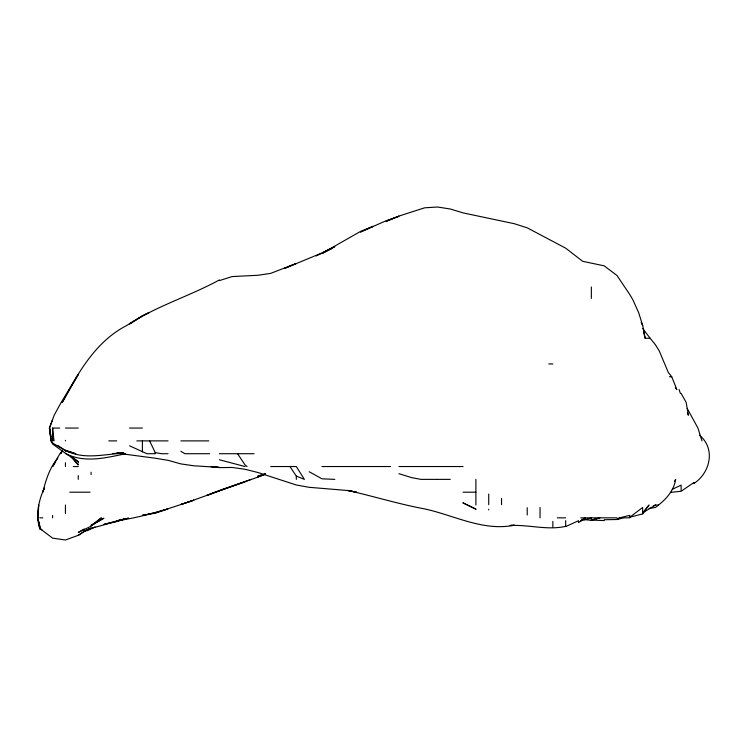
<?xml version="1.0" encoding="UTF-8"?>
<svg xmlns="http://www.w3.org/2000/svg" width="747" height="747" viewBox="0 0 747 747"><rect width="100%" height="100%" fill="white"/><g stroke="black" fill="none" stroke-linecap="round" stroke-linejoin="round"><path stroke-width="1.12" d="M125.608 453.718C106.317 457.771 84.495 463.336 66.044 453.718L52.607 444.007L51.085 440.889L49.433 428.059L54.157 415.239L61.189 402.409L78.258 374.462L62.262 402.409C78.164 372.706 95.579 341.454 126.822 325.449C155.619 306.326 189.131 296.419 219.357 279.957M49.433 428.059L52.607 419.655M44.577 487.922L42.766 492.198C45.912 480.209 49.517 467.762 57.827 458.21M44.288 488.249C38.442 500.92 35.539 515.365 39.778 528.811L41.748 529.744M62.253 450.749L60.656 453.718L62.449 451.207M674.429 481.339L675.652 479.369C673.738 491.713 665.007 500.285 655.474 507.446L649.059 508.446M55.633 461.963L52.607 466.539L59.872 453.718L62.655 450.366M642.644 513.88L642.644 507.446L629.824 517.251L642.644 513.88L649.012 505.028L642.644 512.881L655.474 505.028L658.509 505.028M78.258 535.338L85.391 530.678L91.087 528.092L85.391 530.678L78.258 535.338L65.437 539.997L52.607 538.139L39.778 528.465L38.872 522.097M616.994 519.52L619.646 517.848L629.824 515.318L629.824 517.792L623.717 517.848L616.994 519.52L604.164 519.725M84.271 529.016L78.258 532.415L91.087 526.205L101.34 517.848L91.087 525.748L103.917 518.203L91.087 525.141M322.919 253.037L334.805 246.631L321.976 252.972L284.56 268.425L296.316 263.43L270.666 273.383L257.836 275.279L232.186 276.567L219.357 280.62M581.502 519.865L585.489 517.848L578.514 522.62L578.514 520.724L565.684 526.598L565.684 520.64M322.947 252.729L331.724 248.48L322.947 252.813L360.456 231.458L373.276 226.276L360.456 232.028L386.106 220.757L398.935 216.228L386.106 221.364L398.935 216.079L424.595 207.825L437.415 207.003L450.245 208.983L463.065 212.886L514.384 223.726L527.205 227.826L565.684 248.181L582.679 261.31L604.164 265.839L616.994 275.484L629.824 294.617L632.877 299.79L638.648 312.62L642.644 325.449L641.206 322.489M616.994 519.118L619.646 517.848M95.037 526.878L87.334 530.678L83.925 530.902M672.244 489.322L681.133 485.12L681.133 490.377M316.056 255.922L321.976 253.205M251.011 479.369L206.527 495.578C225.725 487.315 245.996 482.076 265.325 474.149L257.836 476.866L265.325 474.121M85.401 530.678L91.087 528.409L128.493 518.129L116.737 520.818C161.38 514.459 202.549 495.924 245.016 481.964M653.336 505.756L655.474 505.028M168.047 508.912L155.227 513.226L142.397 515.309L155.227 512.722L166.983 509.23M124.833 518.857L116.737 521.537L103.917 524.375L124.534 518.866M265.325 473.803L257.836 476.138L265.325 473.981M583.855 519.538L591.344 520.332L599.897 517.848L591.344 520.052L604.164 520.575M580.652 520.818L591.344 518.007L591.344 520.332M565.684 526.355C547.243 530.529 528.708 524.459 510.108 525.533M670.386 492.413L681.133 491.265L693.954 482.478L693.954 483.486C710.406 472.674 715.803 448.405 699.397 435.193M112.75 453.504L123.741 453.065L116.737 453.112L155.227 458.21L168.047 460.329L180.877 463.906L193.706 465.773L219.357 467.417L210.971 466.539L219.357 467.613L232.186 467.463L245.016 469.275L257.836 472.487L296.316 484.999L309.146 487.305L347.626 490.508L356.59 492.198L347.626 490.406C373.36 496.213 398.618 504.066 424.595 508.903C454.288 515.299 483.038 531.537 514.384 525.216L510.883 525.206M123.741 453.252C104.216 453.999 83.701 460.283 65.437 450.217L75.811 453.718L65.437 450.936L70.778 451.954M643.494 331.705L645.184 338.27L650.133 338.27L655.474 344.806L659.321 351.099L668.304 372.445L671.73 376.749L676.866 389.579L675.307 387.87M548.765 363.929L552.855 363.929M669.396 376.749L671.73 376.749M51.113 436.612L49.423 428.059L51.085 440.889M52.607 440.889L52.607 428.059L59.723 428.059M65.437 428.059L78.258 428.059M129.567 428.059L142.388 428.059M108.763 440.889L116.737 440.889M136.832 440.889L168.047 440.889M180.877 440.889L208.805 440.889M168.047 453.718L161.529 453.718L155.227 452.589L149.624 440.889M209.655 453.718L184.892 453.718L180.877 451.291M219.357 453.718L254.064 453.718M73.29 466.539L78.258 466.539M270.666 466.539L296.316 466.539L304.374 479.369L296.316 476.11L289.948 466.539M321.976 466.539L390.494 466.539M398.935 466.539L463.065 466.539M334.805 479.369L321.976 478.808L309.146 471.74M436.864 479.369L420.944 479.369L411.765 477.669L398.935 473.691M437.415 479.369L450.245 479.369M69.76 492.198L90.079 492.198M463.065 492.198L475.895 492.198M39.778 517.848L42.822 517.848M557.262 517.848L565.684 517.848M580.755 517.848L591.344 517.848M591.559 517.848L616.994 517.848M245.016 466.539L219.357 459.75M129.567 445.828L146.944 453.718L155.227 453.718L155.227 452.589M65.437 453.354L78.258 461.73L78.258 463.019M39.778 528.465L41.748 529.576M52.607 439.964L54.045 440.889L52.607 428.059M58.107 445.642L65.437 450.59L52.607 443.046L51.216 440.889L49.666 428.059M247.089 466.539L245.016 464.886L237.593 453.718M72.832 457.36L78.258 461.73M70.601 456.305L78.258 464.933L71.964 457.164M642.644 328.419L650.133 338.27M687.156 408.329L697.931 428.059L702.003 440.889M681.133 393.417L686.157 402.409L688.351 415.239L687.567 413.1M679.06 389.579L680.442 393.538M39.778 526.71L37.985 518.96L39.778 527.597L38.937 522.181M642.728 325.449L645.184 338.27M39.563 524.422L39.778 528.811M591.344 286.96L591.344 298.417M552.855 521.397L552.855 526.85M540.034 507.456L540.034 517.848M527.205 507.699L527.205 514.982M501.554 498.548L501.554 504.683M488.725 494.047L488.725 504.683M488.725 509.211L488.725 509.921M475.895 479.369L475.895 505.028M296.316 476.11L296.316 479.369M142.397 440.889L142.397 451.944M91.087 472.216L91.087 474.597M78.258 475.596L78.258 479.369M65.437 440.338L65.437 440.889M65.437 462.785L65.437 466.539M65.437 505.028L65.437 513.46M52.607 515.495L52.607 517.848M38.583 505.028L38.162 517.848L38.667 505.028M142.397 315.85L129.567 323.965L142.397 315.972L149.139 312.62L142.397 315.85M193.706 500.275L180.877 504.496L193.706 500.275M475.895 509.146L463.065 502.899L475.895 509.146"/></g></svg>
